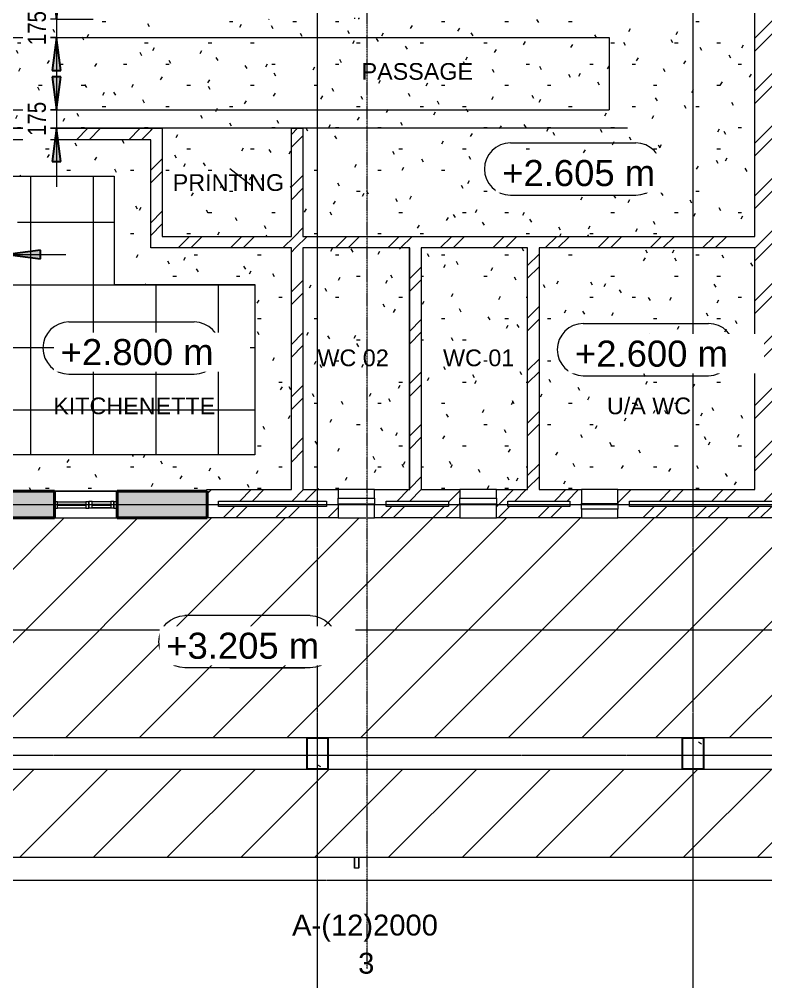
# Model space of a CAD drawing. Header units: millimetres. Extents: x 2814 to 112404, y -27229 to 26301.
# Drawn here: x 48719 to 55875, y -12248 to -3025 of the extents above; entities that cross this region are included whole.
import ezdxf

# ---------------------------------------------------------------- set-up
doc = ezdxf.new("R2010")
doc.units = ezdxf.units.MM
for name, pattern in [('1000 Dashed', [2, 1, -1]), ('Dash', [6.35, 3.175, -3.175]), ('Grid Line', [22.225, 12.7, -3.175, 3.175, -3.175])]:
    doc.linetypes.add(name, pattern=pattern)
for name, color, linetype, lineweight in [('A-ANNO-DIMS', 211, 'Continuous', 5), ('A-ANNO-DIMS-100', 211, 'Continuous', 5), ('A-AREA-IDEN', 2, 'Continuous', 5), ('A-CLNG', 13, 'Continuous', 9), ('A-CLNG-PATT', 13, 'Continuous', 9), ('A-GLAZ', 151, 'Continuous', 5), ('A-GLAZ-HDLN', 1, 'Dash', 9), ('A-WALL', 113, 'Continuous', 9), ('A-WALL-PATT', 111, 'Continuous', 9), ('G-ANNO-DIMS', 111, 'Continuous', 5), ('G-ANNO-SYMB', 111, 'Continuous', 5), ('G-ANNO-TEXT', 231, 'Continuous', 5), ('I-WALL', 2, 'Continuous', 9), ('S-BEAM', 12, 'Continuous', 5), ('S-COLS', 52, 'Continuous', 5), ('S-GRID', 1, 'Continuous', 5)]:
    doc.layers.add(name, color=color, linetype=linetype, lineweight=lineweight)
doc.styles.add('Arial_3', font='arial.ttf', dxfattribs={"width": 0.9, "height": 150})
doc.styles.add('Arial_4', font='arial.ttf', dxfattribs={"height": 200})
doc.styles.add('Arial_5', font='arial.ttf', dxfattribs={"height": 250})
doc.styles.add('Arial_6', font='arial.ttf', dxfattribs={"height": 160})
doc.styles.add('Arial_8', font='arial.ttf', dxfattribs={"width": 0.8, "height": 175})
doc.dimstyles.new('SVA_Arc_Length-1_8mm_BLUE_Arrow', dxfattribs={"dimscale": 304.8, "dimtxt": 178.545395, "dimasz": 1.041667, "dimexe": 0.656168, "dimexo": 0.0625, "dimgap": 0.164042, "dimtad": 1, "dimdec": 0, "dimrnd": 5, "dimzin": 0, "dimdsep": 46, "dimtxsty": 'Arial_8', "dimsah": 1, "dimcen": 0.09, "dimdle": 0.459318, "dimazin": 0, "dimtfac": 1, "dimtdec": 4, "dimtix": 1, "dimtmove": 0, "dimatfit": 3, "dimfxl": 1.148294, "dimfxlon": 1, "dimtvp": 1, "dimtfill": 1, "dimtolj": 1, "dimtzin": 0, "dimarcsym": 2})
pattern_1 = [(45, (60486, 0), (-251.447, 251.447), []), (45, (60486, 381), (-251.447, 251.447), [])]
pattern_2 = [(0, (60485.99, 0), (812.8, 203.2), [33.528, -576.072, 33.528, -576.072, -3251.2]), (0, (60485.99, 0), (812.8, 203.2), [-1219.2, 33.528, -1185.672, 33.528, -576.072, -1422.4]), (0, (60485.99, 0), (812.8, 203.2), [-3048, 33.528, -372.872, 33.528, -982.472]), (120, (60790.79, 101.6), (-582.3764, 602.3054), [33.528, -576.072, 33.528, -576.072, -3251.2]), (120, (60790.79, 101.6), (-582.3764, 602.3054), [-1219.2, 33.528, -1185.672, 33.528, -576.072, -1422.4]), (120, (60790.79, 101.6), (-582.3764, 602.3054), [-3048, 33.528, -372.872, 33.528, -982.472]), (240, (60892.39, 508), (-230.4236, -805.5054), [33.528, -576.072, 33.528, -576.072, -3251.2]), (240, (60892.39, 508), (-230.4236, -805.5054), [-1219.2, 33.528, -1185.672, 33.528, -576.072, -1422.4]), (240, (60892.39, 508), (-230.4236, -805.5054), [-3048, 33.528, -372.872, 33.528, -982.472])]

# ---------------------------------------------------------------- blocks, each defined once
blk = doc.blocks.new('M_Concrete-Rectangular-Column - 200 x 300m-V7-CEILING - GROUND STOREY PLAN')
at = {"layer": 'S-COLS'}
h = blk.add_hatch(dxfattribs=at)
h.set_pattern_fill('FP_11', color=256, style=0, pattern_type=2)
h.set_pattern_definition([(230, (-8908.56, -10060.7), (-728.737, 63.756), [76.2, -838.2]), (175, (-8908.56, -10060.7), (140.97, -764.228), [60.96, -670.56]), (280.451, (-8969.3, -10055.36), (-587.77, -700.467), [64.76, -712.36]), (226.184, (-8908.6, -10263.9), (-1084.316, 168.17), [114.3, -1257.3]), (276.636, (-8998.9, -10249.9), (-949.61, -989.71), [97.14, -1068.54]), (171.184, (-8908.6, -10263.9), (-949.62, -989.7), [91.44, -1005.84]), (201, (-9010.16, -10213.1), (-606.458, 409.06), [76.2, -838.2]), (146, (-9010.16, -10213.1), (-247.21, -736.753), [60.96, -670.56]), (251.451, (-9060.7, -10179), (-853.67, -327.685), [64.76, -712.36]), (217.5, (-8908.56, -10060.67), (-12.3547, -338.22), [33.528, -628.904, 33.528, -1320.292]), (217.5, (-8908.56, -10060.67), (-12.3547, -338.22), [-695.96, -647.192, 33.528, -639.572]), (187.5, (-8908.56, -10060.67), (-267.279, -400.722), [33.528, -354.584, 33.528, -870.204]), (187.5, (-8908.56, -10060.67), (-267.279, -400.722), [-421.64, -613.664, 33.528, -223.012]), (147.5, (-8682, -10060.67), (-542.3633, 22.9153), [33.528, -220.472, 33.528, -1810.512]), (147.5, (-8682, -10060.67), (-542.3633, 22.9153), [-287.528, -758.952, 33.528, -1018.032]), (137.5, (-8580.4, -10060.67), (-592.517, -101.707), [33.528, -296.672, 33.528, -1239.52]), (137.5, (-8580.4, -10060.67), (-592.517, -101.707), [-363.728, -492.76, 33.528, -713.232])])
h.paths.add_polyline_path([(-100, 150), (-100, -150), (100, -150), (100, 150)])
at = {"layer": 'S-COLS', "lineweight": 25}
for p, q in [((-100, 150), (100, 150)), ((-100, -150), (-100, 150)), ((100, 150), (100, -150)), ((100, -150), (-100, -150))]:
    blk.add_line(p, q, dxfattribs=at)
blk = doc.blocks.new('M_Concrete-Rectangular-Column - 200 x 300m-V8-CEILING - GROUND STOREY PLAN')
at = {"layer": 'S-COLS'}
h = blk.add_hatch(dxfattribs=at)
h.set_pattern_fill('FP_12', color=256, style=0, pattern_type=2)
h.set_pattern_definition([(230, (-5308.56, -10060.7), (-728.737, 63.756), [76.2, -838.2]), (175, (-5308.56, -10060.7), (140.97, -764.23), [60.96, -670.56]), (280.451, (-5369.3, -10055.36), (-587.77, -700.467), [64.76, -712.36]), (226.184, (-5308.6, -10263.9), (-1084.316, 168.17), [114.3, -1257.3]), (276.636, (-5398.9, -10249.9), (-949.61, -989.71), [97.14, -1068.54]), (171.184, (-5308.6, -10263.9), (-949.62, -989.7), [91.44, -1005.84]), (201, (-5410.16, -10213.1), (-606.458, 409.06), [76.2, -838.2]), (146, (-5410.16, -10213.1), (-247.21, -736.753), [60.96, -670.56]), (251.451, (-5460.7, -10179), (-853.67, -327.685), [64.76, -712.36]), (217.5, (-5308.56, -10060.67), (-12.3547, -338.22), [33.528, -628.904, 33.528, -1320.292]), (217.5, (-5308.56, -10060.67), (-12.3547, -338.22), [-695.96, -647.192, 33.528, -639.572]), (187.5, (-5308.56, -10060.67), (-267.279, -400.722), [33.528, -354.584, 33.528, -870.204]), (187.5, (-5308.56, -10060.67), (-267.279, -400.722), [-421.64, -613.664, 33.528, -223.012]), (147.5, (-5082, -10060.67), (-542.3633, 22.9153), [33.528, -220.472, 33.528, -1810.512]), (147.5, (-5082, -10060.67), (-542.3633, 22.9153), [-287.528, -758.952, 33.528, -1018.032]), (137.5, (-4980.4, -10060.67), (-592.517, -101.707), [33.528, -296.672, 33.528, -1239.52]), (137.5, (-4980.4, -10060.67), (-592.517, -101.707), [-363.728, -492.76, 33.528, -713.232])])
h.paths.add_polyline_path([(-100, 150), (-100, -150), (100, -150), (100, 150)])
at = {"layer": 'S-COLS', "lineweight": 25}
for p, q in [((-100, 150), (100, 150)), ((-100, -150), (-100, 150)), ((100, 150), (100, -150)), ((100, -150), (-100, -150))]:
    blk.add_line(p, q, dxfattribs=at)
blk = doc.blocks.new('Durowin 949 x 305 - NCS6 - 350x900-1481729-CEILING - GROUND STOREY PLAN')
at = {"layer": 'A-GLAZ'}
for p, q in [((-266.5, -3), (-266.5, 53)), ((-266.5, 53), (83.5, 53)), ((83.5, 53), (83.5, -3)), ((83.5, -3), (-266.5, -3))]:
    blk.add_line(p, q, dxfattribs=at)
blk = doc.blocks.new('Timber Truss - Timber Truss-1376232-CEILING - GROUND STOREY PLAN')
at = {"layer": 'S-BEAM', "linetype": 'Dash'}
for p, q in [((-1564.8, 0), (-1577, 0)), ((-1577, 0), (-1564.8, 0)), ((6570, 0), (6469, 0)), ((6469, 0), (6570, 0)), ((6570, 0), (6570, -40)), ((6570, 0), (6570, -40)), ((-1577, -40), (-1564.8, -40)), ((6469, -40), (6570, -40)), ((6570, -40), (6469, -40))]:
    blk.add_line(p, q, dxfattribs=at)
blk = doc.blocks.new('Ceilings 9 - Ceilings 2-1447905-CEILING - GROUND STOREY PLAN')
at = {"layer": 'A-CLNG-PATT'}
h = blk.add_hatch(dxfattribs=at)
h.set_pattern_fill('FP_22', color=252, style=0, pattern_type=2)
h.set_pattern_definition([(0, (0, 0), (812.8, 203.2), [33.528, -576.072, 33.528, -576.072, -3251.2]), (0, (0, 0), (812.8, 203.2), [-1219.2, 33.528, -1185.672, 33.528, -576.072, -1422.4]), (0, (0, 0), (812.8, 203.2), [-3048, 33.528, -372.872, 33.528, -982.472]), (120, (304.8, 101.6), (-582.3764, 602.3054), [33.528, -576.072, 33.528, -576.072, -3251.2]), (120, (304.8, 101.6), (-582.3764, 602.3054), [-1219.2, 33.528, -1185.672, 33.528, -576.072, -1422.4]), (120, (304.8, 101.6), (-582.3764, 602.3054), [-3048, 33.528, -372.872, 33.528, -982.472]), (240, (406.4, 508), (-230.4236, -805.5054), [33.528, -576.072, 33.528, -576.072, -3251.2]), (240, (406.4, 508), (-230.4236, -805.5054), [-1219.2, 33.528, -1185.672, 33.528, -576.072, -1422.4]), (240, (406.4, 508), (-230.4236, -805.5054), [-3048, 33.528, -372.872, 33.528, -982.472])])
h.paths.add_polyline_path([(-9968.6, -7548.5), (-9968.6, -7532.7), (-9158.3, -7532.7), (-9158.3, -5216.9), (-10506.8, -5216.9), (-10506.8, -4179.7), (-12230.6, -4179.7), (-12230.6, -7548.5), (-11407, -7548.5)])
h.paths.add_polyline_path([(-9508.3, -7198.5), (-11880.6, -7198.5), (-11880.6, -4529.7), (-10856.8, -4529.7), (-10856.8, -5566.9), (-9508.3, -5566.9), (-9508.3, -6004.3)])
at = {"layer": 'A-CLNG'}
for p, q in [((-10506.8, -5216.9), (-10506.8, -4179.7)), ((-11880.6, -7198.5), (-11880.6, -4529.7)), ((-11880.6, -4529.7), (-10856.8, -4529.7)), ((-10856.8, -4529.7), (-10856.8, -5566.9)), ((-9158.3, -5216.9), (-10506.8, -5216.9)), ((-9158.3, -7532.7), (-9158.3, -5216.9)), ((-10856.8, -5566.9), (-9508.3, -5566.9)), ((-9508.3, -5566.9), (-9508.3, -7198.5)), ((-9508.3, -7198.5), (-11880.6, -7198.5)), ((-12230.6, -7548.5), (-9968.6, -7548.5))]:
    blk.add_line(p, q, dxfattribs=at)
blk = doc.blocks.new('W-02 900x1660 - 600-1481378-CEILING - GROUND STOREY PLAN')
at = {"layer": 'A-GLAZ'}
for p, q in [((775, 27), (775, -33)), ((805, 27), (775, 27)), ((805, -33), (805, 27)), ((805, 27), (1075, 27)), ((805, 0), (805, -6)), ((1075, 0), (805, 0)), ((1075, 27), (1075, -33)), ((1105, 27), (1075, 27)), ((1075, -6), (1075, 0)), ((1105, 30), (1105, -30)), ((1135, 30), (1105, 30)), ((1105, -33), (1105, 27)), ((1135, -30), (1135, 30)), ((1135, 30), (1315, 30)), ((1135, 0), (1135, -6)), ((1315, 0), (1135, 0)), ((1315, 30), (1315, -30)), ((1345, 30), (1315, 30)), ((1315, -6), (1315, 0)), ((1345, -30), (1345, 30)), ((1345, 27), (1345, -33)), ((1375, 27), (1345, 27)), ((1375, -33), (1375, 27)), ((775, -33), (805, -33)), ((805, -6), (1075, -6)), ((1075, -33), (805, -33)), ((1075, -33), (1105, -33)), ((1105, -30), (1135, -30)), ((1345, -33), (1105, -33)), ((1135, -6), (1315, -6)), ((1315, -30), (1135, -30)), ((1315, -30), (1345, -30)), ((1345, -33), (1375, -33))]:
    blk.add_line(p, q, dxfattribs=at)
at = {"layer": 'A-GLAZ-HDLN'}
for p, q in [((1105, 127), (1345, 127)), ((1345, 127), (1330, 127)), ((1135, -30), (1345, -30))]:
    blk.add_line(p, q, dxfattribs=at)
blk = doc.blocks.new('Durowin 949 x 305 - NCS6 - 350x900-1481763-CEILING - GROUND STOREY PLAN')
at = {"layer": 'A-GLAZ'}
for p, q in [((-266.5, -53), (-266.5, 3)), ((-266.5, 3), (83.5, 3)), ((83.5, 3), (83.5, -53)), ((83.5, -53), (-266.5, -53))]:
    blk.add_line(p, q, dxfattribs=at)
blk = doc.blocks.new('Spot Elevations - SVA_Spot Elevation - plan FFL-52297-CEILING - GROUND STOREY PLAN')
at = {"layer": 'G-ANNO-DIMS'}
for p, q in [((-0.5, 5), (11.5, 5)), ((-0.5, 0), (11.5, 0))]:
    blk.add_line(p, q, dxfattribs=at)
for centre, start, end in [((-0.5, 2.5), 90, 270), ((11.5, 2.5), 270, 90)]:
    blk.add_arc(centre, 2.5, start, end, dxfattribs=at)
blk = doc.blocks.new('DIMBLOCK27-CEILING - GROUND STOREY PLAN')
at = {"layer": 'A-ANNO-DIMS-100', "lineweight": 25}
for points in [[(48255.4, -5278.9), (47937.9, -5237.1), (47937.9, -5320.7)], [(48605.4, -5278.9), (48922.9, -5320.7), (48922.9, -5237.1)]]:
    blk.add_hatch(color=256, dxfattribs=at).paths.add_polyline_path(points)
at = {"layer": 'A-ANNO-DIMS-100'}
for p, q in [((48255.4, -5278.9), (48255.4, -4928.9)), ((48605.4, -5278.9), (48605.4, -4928.9)), ((47695.2, -5278.9), (49165.7, -5278.9)), ((48255.4, -5278.9), (48255.4, -5478.9)), ((48605.4, -5278.9), (48605.4, -5478.9))]:
    blk.add_line(p, q, dxfattribs=at)
at = {"layer": 'A-ANNO-DIMS-100', "lineweight": 25}
for p, q in [((48255.4, -5278.9), (47937.9, -5237.1)), ((47937.9, -5237.1), (47937.9, -5320.7)), ((48922.9, -5237.1), (48605.4, -5278.9)), ((48922.9, -5320.7), (48922.9, -5237.1)), ((47937.9, -5320.7), (48255.4, -5278.9)), ((48605.4, -5278.9), (48922.9, -5320.7))]:
    blk.add_line(p, q, dxfattribs=at)
at = {"layer": 'A-ANNO-DIMS-100', "color": 0, "insert": (48269.7, -5001.7), "char_height": 175, "width": 385.658, "attachment_point": 1, "line_spacing_factor": 0.941778, "style": 'Arial_8', "bg_fill": 3, "box_fill_scale": 1.25, "bg_fill_color": 256, "bg_fill_true_color": 13158600, "bg_fill_transparency": 0}
blk.add_mtext('350', dxfattribs=at)
blk = doc.blocks.new('DIMBLOCK28-CEILING - GROUND STOREY PLAN')
at = {"layer": 'A-ANNO-DIMS-100', "lineweight": 25}
for points in [[(49076.3, -3894.5), (49118.1, -3577), (49034.5, -3577)], [(49076.3, -4069.5), (49034.5, -4387), (49118.1, -4387)]]:
    blk.add_hatch(color=256, dxfattribs=at).paths.add_polyline_path(points)
at = {"layer": 'A-ANNO-DIMS-100'}
for p, q in [((49076.3, -3334.2), (49076.3, -4629.7)), ((49076.3, -3894.5), (48876.3, -3894.5)), ((49076.3, -3894.5), (49426.3, -3894.5)), ((49076.3, -4069.5), (48876.3, -4069.5)), ((49076.3, -4069.5), (49426.3, -4069.5))]:
    blk.add_line(p, q, dxfattribs=at)
at = {"layer": 'A-ANNO-DIMS-100', "lineweight": 25}
for p, q in [((49118.1, -3577), (49034.5, -3577)), ((49034.5, -3577), (49076.3, -3894.5)), ((49076.3, -3894.5), (49118.1, -3577)), ((49076.3, -4069.5), (49034.5, -4387)), ((49118.1, -4387), (49076.3, -4069.5)), ((49034.5, -4387), (49118.1, -4387))]:
    blk.add_line(p, q, dxfattribs=at)
at = {"layer": 'A-ANNO-DIMS-100', "color": 0, "insert": (48799.1, -4142.6), "char_height": 175, "width": 385.658, "attachment_point": 1, "rotation": 90, "line_spacing_factor": 0.941778, "style": 'Arial_8', "bg_fill": 3, "box_fill_scale": 1.25, "bg_fill_color": 256, "bg_fill_true_color": 13158600, "bg_fill_transparency": 0}
blk.add_mtext('175', dxfattribs=at)
blk = doc.blocks.new('DIMBLOCK29-CEILING - GROUND STOREY PLAN')
at = {"layer": 'A-ANNO-DIMS-100', "lineweight": 25}
for points in [[(49076.3, -3024.9), (49118.1, -2707.4), (49034.5, -2707.4)], [(49076.3, -3199.9), (49034.5, -3517.4), (49118.1, -3517.4)]]:
    blk.add_hatch(color=256, dxfattribs=at).paths.add_polyline_path(points)
at = {"layer": 'A-ANNO-DIMS-100'}
for p, q in [((49076.3, -2464.6), (49076.3, -3760.1)), ((49076.3, -3024.9), (48876.3, -3024.9)), ((49076.3, -3024.9), (49426.3, -3024.9)), ((49076.3, -3199.9), (48876.3, -3199.9)), ((49076.3, -3199.9), (49426.3, -3199.9))]:
    blk.add_line(p, q, dxfattribs=at)
at = {"layer": 'A-ANNO-DIMS-100', "lineweight": 25}
for p, q in [((49118.1, -2707.4), (49034.5, -2707.4)), ((49034.5, -2707.4), (49076.3, -3024.9)), ((49076.3, -3024.9), (49118.1, -2707.4)), ((49076.3, -3199.9), (49034.5, -3517.4)), ((49118.1, -3517.4), (49076.3, -3199.9)), ((49034.5, -3517.4), (49118.1, -3517.4))]:
    blk.add_line(p, q, dxfattribs=at)
at = {"layer": 'A-ANNO-DIMS-100', "color": 0, "insert": (48799.1, -3273.1), "char_height": 175, "width": 385.658, "attachment_point": 1, "rotation": 90, "line_spacing_factor": 0.941778, "style": 'Arial_8', "bg_fill": 3, "box_fill_scale": 1.25, "bg_fill_color": 256, "bg_fill_true_color": 13158600, "bg_fill_transparency": 0}
blk.add_mtext('175', dxfattribs=at)

msp = doc.modelspace()

# ---------------------------------------------------------------- hatches: boundary and pattern name
at = {"layer": 'A-CLNG-PATT'}
h = msp.add_hatch(dxfattribs=at)
h.set_pattern_fill('FP_3', color=256, style=0, pattern_type=2)
h.set_pattern_definition([(45, (60486, 0), (-353.5534, 353.5534), [])])
h.paths.add_polyline_path([(44790.4, -23033.8), (44790.4, -11058.7), (47939.9, -11058.7), (47939.9, -10259.8), (48014.9, -10259.8), (48014.9, -11058.7), (58739.9, -11058.7), (58739.9, -10285.7), (58814.9, -10285.7), (58814.9, -11058.7), (60960.4, -11058.7), (60960.4, -6077.3), (60112.4, -6077.3), (60112.4, -10210.7), (43962.4, -10210.7), (43962.4, -13525.7), (44214.4, -13525.7), (44214.4, -13825.7), (43962.4, -13825.7), (43962.4, -18319.7), (44214.4, -18319.7), (44214.4, -18619.7), (43962.4, -18619.7), (43962.4, -22210.7), (30225.4, -22210.7), (30225.4, 1031.3), (58747.4, 1031.3), (58747.4, 1859.3), (48014.9, 1859.3), (48014.9, 1090.1), (47939.9, 1090.1), (47939.9, 1859.3), (38414.9, 1859.3), (38414.9, 1105.1), (38339.9, 1105.1), (38339.9, 1859.3), (29377.4, 1859.3), (29377.4, -1265.5), (30175.4, -1265.5), (30175.4, -1340.5), (29377.4, -1340.5), (29377.4, -7635.5), (30175.4, -7635.5), (30175.4, -7710.5), (29377.4, -7710.5), (29377.4, -7729.7), (30205.4, -7729.7), (30205.4, -7802.7), (29377.4, -7802.7), (29377.4, -20829.5), (30175.4, -20829.5), (30175.4, -20904.5), (29377.4, -20904.5), (29377.4, -23033.8), (33312.4, -23033.8), (33312.4, -22259.8), (33387.4, -22259.8), (33387.4, -23033.8), (43123.9, -23033.8), (43123.9, -22259.8), (43198.9, -22259.8), (43198.9, -23033.8)])
h.paths.add_polyline_path([(32511.4, -21910.7), (32511.4, -18625.7), (32259.4, -18625.7), (32259.4, -18325.7), (32511.4, -18325.7), (32511.4, -13825.7), (32239.4, -13825.7), (32239.4, -13525.7), (32511.4, -13525.7), (32511.4, -11425.7), (32259.4, -11425.7), (32259.4, -11125.7), (32511.4, -11125.7), (32511.4, -7825.7), (30525.4, -7825.7), (30525.4, -21910.7), (32220.9, -21910.7)])
h.paths.add_polyline_path([(53293.6, -9910.7), (59812.4, -9910.7), (59812.4, -7802.7), (43962.4, -7802.7), (43962.4, -9910.7), (51677.4, -9910.7)])
h.paths.add_polyline_path([(60189.7, -5943.3), (60960.4, -5943.3), (60960.4, -5938.8), (60950.9, -5937.9), (60949.7, -5937.9), (60946.4, -5939.8), (60936.8, -5939.8), (60940.3, -5929.2), (60950.9, -5924.8), (60960.4, -5924.8), (60960.4, 1859.3), (58822.4, 1859.3), (58822.4, 1031.3), (60112.4, 1031.3), (60112.4, -5943.3), (60142.2, -5943.3)])
h.paths.add_polyline_path([(38192.7, -1184.7), (38233.4, -1184.7), (38233.4, 731.3), (30525.4, 731.3), (30525.4, -1184.7), (36435.4, -1184.7)])
h = msp.add_hatch(dxfattribs=at)
h.set_pattern_fill('FP_22', color=252, style=0, pattern_type=2)
h.set_pattern_definition(pattern_2)
h.paths.add_polyline_path([(55769.9, -5106.7), (55769.9, -2057.7), (54547.9, -2057.7), (54547.7, -4069.5), (50089.4, -4069.7), (50089.4, -5106.7), (51327.9, -5106.7), (51327.9, -4069.7), (51437.9, -4069.7), (51437.9, -5106.7), (53701.9, -5106.7)])
h = msp.add_hatch(dxfattribs=at)
h.set_pattern_fill('FP_23', color=252, style=0, pattern_type=2)
h.set_pattern_definition(pattern_2)
h.paths.add_polyline_path([(44074.3, -4069.5), (54547.7, -4069.5), (54547.7, -3024.9), (39037.1, -3024.9), (39037.1, -4069.5), (43810.9, -4069.5)])
h.paths.add_polyline_path([(53293.6, -3894.5), (39212.1, -3894.5), (39212.1, -3199.9), (54372.7, -3199.9), (54372.7, -3894.5)])
h = msp.add_hatch(dxfattribs=at)
h.set_pattern_fill('FP_22', color=256, style=0, pattern_type=2)
h.set_pattern_definition(pattern_2)
h.paths.add_polyline_path([(39212.1, -3894.5), (54372.7, -3894.5), (54372.7, -3199.9), (39212.1, -3199.9)])
h = msp.add_hatch(dxfattribs=at)
h.set_pattern_fill('FP_31', color=256, style=0, pattern_type=2)
h.set_pattern_definition([(180, (50029.2, -5569.7), (7e-14, 600), []), (90, (50029.2, -5569.7), (600, -4e-14), [])])
h.paths.add_polyline_path([(50977.7, -7198.5), (50977.7, -5566.9), (49629.2, -5566.9), (49629.2, -4529.7), (48605.4, -4529.7), (48605.4, -7198.5), (49079, -7198.5)])
h = msp.add_hatch(dxfattribs=at)
h.set_pattern_fill('FP_22', color=256, style=0, pattern_type=2)
h.set_pattern_definition(pattern_2)
h.paths.add_polyline_path([(51774.9, -7532.7), (52457.9, -7532.7), (52457.9, -5216.7), (51437.9, -5216.7), (51437.9, -7532.7), (51713.1, -7532.7)])
h = msp.add_hatch(dxfattribs=at)
h.set_pattern_fill('FP_22', color=256, style=0, pattern_type=2)
h.set_pattern_definition(pattern_2)
h.paths.add_polyline_path([(53293.6, -7532.7), (53591.9, -7532.7), (53591.9, -5216.7), (52571.9, -5216.7), (52571.9, -7532.7), (53291.9, -7532.7)])
h = msp.add_hatch(dxfattribs=at)
h.set_pattern_fill('FP_22', color=256, style=0, pattern_type=2)
h.set_pattern_definition(pattern_2)
h.paths.add_polyline_path([(55400.8, -7532.7), (55769.9, -7532.7), (55769.9, -5216.7), (53701.9, -5216.7), (53701.9, -7532.7), (55050.9, -7532.7)])
at = {"layer": 'A-WALL-PATT', "lineweight": 5}
h = msp.add_hatch(dxfattribs=at)
h.set_pattern_fill('FP_4', color=256, style=0, pattern_type=2)
h.set_pattern_definition(pattern_1)
h.paths.add_polyline_path([(55999.9, -7532.7), (55999.9, -2057.7), (55769.9, -2057.7), (55769.9, -7532.7)])
h = msp.add_hatch(dxfattribs=at)
h.set_pattern_fill('FP_4', color=256, style=0, pattern_type=2)
h.set_pattern_definition(pattern_1)
h.paths.add_polyline_path([(49979.4, -4179.7), (49979.4, -4069.7), (48255.4, -4069.7), (48255.4, -4179.7), (49079, -4179.7)])
h = msp.add_hatch(dxfattribs=at)
h.set_pattern_fill('FP_4', color=256, style=0, pattern_type=2)
h.set_pattern_definition(pattern_1)
h.paths.add_polyline_path([(49979.4, -5106.7), (50089.4, -5106.7), (50089.4, -4069.7), (49979.4, -4069.7), (49979.4, -4191.4)])
h = msp.add_hatch(dxfattribs=at)
h.set_pattern_fill('FP_4', color=256, style=0, pattern_type=2)
h.set_pattern_definition(pattern_1)
h.paths.add_polyline_path([(51437.9, -5106.7), (51437.9, -4069.7), (51327.9, -4069.7), (51327.9, -5106.7)])
h = msp.add_hatch(dxfattribs=at)
h.set_pattern_fill('FP_4', color=256, style=0, pattern_type=2)
h.set_pattern_definition(pattern_1)
h.paths.add_polyline_path([(55769.9, -5216.7), (55769.9, -5106.7), (49979.4, -5106.7), (49979.4, -5216.7), (53701.9, -5216.7)])
h = msp.add_hatch(dxfattribs=at)
h.set_pattern_fill('FP_4', color=256, style=0, pattern_type=2)
h.set_pattern_definition(pattern_1)
h.paths.add_polyline_path([(51437.9, -7532.7), (51437.9, -5216.7), (51327.9, -5216.7), (51327.9, -7532.7)])
h = msp.add_hatch(dxfattribs=at)
h.set_pattern_fill('FP_4', color=256, style=0, pattern_type=2)
h.set_pattern_definition(pattern_1)
h.paths.add_polyline_path([(52571.9, -7532.7), (52571.9, -5216.7), (52461.9, -5216.7), (52461.9, -7532.7)])
h = msp.add_hatch(dxfattribs=at)
h.set_pattern_fill('FP_4', color=256, style=0, pattern_type=2)
h.set_pattern_definition(pattern_1)
h.paths.add_polyline_path([(53701.9, -7532.7), (53701.9, -5216.7), (53591.9, -5216.7), (53591.9, -7532.7)])
at = {"layer": 'A-WALL-PATT'}
h = msp.add_hatch(color=9, dxfattribs=at)
h.paths.add_polyline_path([(50518.4, -7802.7), (50518.4, -7548.7), (49656.6, -7548.7), (49656.6, -7802.7)])
h.paths.add_polyline_path([(49056.6, -7802.7), (49056.6, -7548.7), (47621.6, -7548.7), (47621.6, -7802.7)])
h.paths.add_polyline_path([(46971.8, -7802.7), (47021.6, -7802.7), (47021.6, -7548.7), (45590.9, -7548.7), (45590.9, -7802.7)])
h.paths.add_polyline_path([(44990.9, -7802.7), (44990.9, -7548.7), (43962.4, -7548.7), (43962.4, -7802.7), (44864.5, -7802.7)])
at = {"layer": 'A-WALL-PATT', "lineweight": 5}
h = msp.add_hatch(dxfattribs=at)
h.set_pattern_fill('FP_4', color=256, style=0, pattern_type=2)
h.set_pattern_definition(pattern_1)
h.paths.add_polyline_path([(54106.9, -7667.7), (54106.9, -7532.7), (53291.9, -7532.7), (53291.9, -7667.7), (53401.9, -7667.7), (53401.9, -7642.7), (53996.9, -7642.7), (53996.9, -7667.7)])
h.paths.add_polyline_path([(54566.9, -7667.7), (54566.9, -7642.7), (59842.4, -7642.7), (59842.4, -7532.7), (54456.9, -7532.7), (54456.9, -7667.7)])
h.paths.add_polyline_path([(52831.9, -7667.7), (52941.9, -7667.7), (52941.9, -7532.7), (52124.9, -7532.7), (52124.9, -7667.7), (52234.9, -7667.7), (52234.9, -7642.7), (52831.9, -7642.7)])
h.paths.add_polyline_path([(51664.9, -7667.7), (51774.9, -7667.7), (51774.9, -7532.7), (50517.4, -7532.7), (50517.4, -7642.7), (51664.9, -7642.7)])
h = msp.add_hatch(dxfattribs=at)
h.set_pattern_fill('FP_4', color=256, style=0, pattern_type=2)
h.set_pattern_definition(pattern_1)
h.paths.add_polyline_path([(60002.4, -7802.7), (60002.4, -7692.7), (54566.9, -7692.7), (54566.9, -7667.7), (54456.9, -7667.7), (54456.9, -7802.7), (59842.4, -7802.7)])
h.paths.add_polyline_path([(54106.9, -7802.7), (54106.9, -7667.7), (53996.9, -7667.7), (53996.9, -7692.7), (53401.9, -7692.7), (53401.9, -7667.7), (53291.9, -7667.7), (53291.9, -7802.7), (53293.6, -7802.7)])
h.paths.add_polyline_path([(52941.9, -7802.7), (52941.9, -7667.7), (52831.9, -7667.7), (52831.9, -7692.7), (52234.9, -7692.7), (52234.9, -7667.7), (52124.9, -7667.7), (52124.9, -7802.7), (52239.9, -7802.7)])
h.paths.add_polyline_path([(51774.9, -7802.7), (51774.9, -7667.7), (51664.9, -7667.7), (51664.9, -7692.7), (50627.4, -7692.7), (50627.4, -7642.7), (50517.4, -7642.7), (50517.4, -7802.7), (51713.1, -7802.7)])

# ---------------------------------------------------------------- linework, layer by layer
at = {"layer": 'A-AREA-IDEN'}
msp.add_line((50938.8, -4615.7), (50735.8, -4458.2), dxfattribs=at)
at = {"layer": 'A-CLNG'}
for p, q in [((39212.1, -3199.9), (54372.7, -3199.9)), ((54372.7, -3199.9), (54372.7, -3894.5)), ((39212.1, -3894.5), (54372.7, -3894.5)), ((54547.7, -4069.5), (44352.4, -4069.5)), ((52457.9, -5216.7), (52457.9, -7532.7)), ((58739.9, -11058.7), (48014.9, -11058.7))]:
    msp.add_line(p, q, dxfattribs=at)
at = {"layer": 'A-WALL', "lineweight": 18}
for p, q in [((55769.9, -5106.7), (55769.9, -2057.7)), ((48255.4, -4069.7), (50089.4, -4069.7)), ((50089.4, -4069.7), (50089.4, -5106.7)), ((51327.9, -5106.7), (51327.9, -4069.7)), ((51327.9, -4069.7), (51437.9, -4069.7)), ((51437.9, -4069.7), (51437.9, -5106.7)), ((49979.4, -4179.7), (48255.4, -4179.7)), ((49979.4, -5216.7), (49979.4, -4179.7)), ((50089.4, -5106.7), (51327.9, -5106.7)), ((51437.9, -5106.7), (55769.9, -5106.7)), ((51327.9, -5216.7), (49979.4, -5216.7)), ((51327.9, -7532.7), (51327.9, -5216.7)), ((52461.9, -5216.7), (51437.9, -5216.7)), ((51437.9, -5216.7), (51437.9, -7532.7)), ((52461.9, -7532.7), (52461.9, -5216.7)), ((53591.9, -5216.7), (52571.9, -5216.7)), ((52571.9, -5216.7), (52571.9, -7532.7)), ((53591.9, -7532.7), (53591.9, -5216.7)), ((55769.9, -5216.7), (53701.9, -5216.7)), ((53701.9, -5216.7), (53701.9, -7532.7)), ((55769.9, -7532.7), (55769.9, -5216.7)), ((50517.4, -7532.7), (51327.9, -7532.7)), ((50517.4, -7802.7), (50517.4, -7532.7)), ((51437.9, -7532.7), (51774.9, -7532.7)), ((51774.9, -7532.7), (51774.9, -7614.7)), ((52124.9, -7532.7), (52461.9, -7532.7)), ((52124.9, -7614.7), (52124.9, -7532.7)), ((52571.9, -7532.7), (52941.9, -7532.7)), ((52941.9, -7532.7), (52941.9, -7614.7)), ((53291.9, -7532.7), (53591.9, -7532.7)), ((53291.9, -7614.7), (53291.9, -7532.7)), ((53701.9, -7532.7), (54106.9, -7532.7)), ((54106.9, -7532.7), (54106.9, -7664.7)), ((54456.9, -7532.7), (55769.9, -7532.7)), ((54456.9, -7664.7), (54456.9, -7532.7)), ((51774.9, -7670.7), (51774.9, -7802.7)), ((52124.9, -7802.7), (52124.9, -7670.7)), ((52941.9, -7670.7), (52941.9, -7802.7)), ((53291.9, -7802.7), (53291.9, -7670.7)), ((54106.9, -7720.7), (54106.9, -7802.7)), ((54456.9, -7802.7), (54456.9, -7720.7)), ((51774.9, -7802.7), (50518.4, -7802.7)), ((52941.9, -7802.7), (52124.9, -7802.7)), ((54106.9, -7802.7), (53291.9, -7802.7)), ((60112.4, -7802.7), (54456.9, -7802.7))]:
    msp.add_line(p, q, dxfattribs=at)
at = {"layer": 'A-WALL'}
for p, q in [((52124.9, -7532.7), (51774.9, -7532.7)), ((53291.9, -7532.7), (52941.9, -7532.7)), ((54456.9, -7532.7), (54106.9, -7532.7)), ((50627.4, -7692.7), (50627.4, -7642.7)), ((50627.4, -7642.7), (51664.9, -7642.7)), ((51664.9, -7642.7), (51664.9, -7692.7)), ((52234.9, -7692.7), (52234.9, -7642.7)), ((52234.9, -7642.7), (52831.9, -7642.7)), ((52831.9, -7642.7), (52831.9, -7692.7)), ((53401.9, -7642.7), (53996.9, -7642.7)), ((53401.9, -7692.7), (53401.9, -7642.7)), ((53996.9, -7642.7), (53996.9, -7692.7)), ((54566.9, -7642.7), (59952.4, -7642.7)), ((54566.9, -7692.7), (54566.9, -7642.7)), ((51664.9, -7692.7), (50627.4, -7692.7)), ((52831.9, -7692.7), (52234.9, -7692.7)), ((53996.9, -7692.7), (53401.9, -7692.7)), ((60002.4, -7692.7), (54566.9, -7692.7)), ((51774.9, -7802.7), (52124.9, -7802.7)), ((52941.9, -7802.7), (53291.9, -7802.7)), ((54106.9, -7802.7), (54456.9, -7802.7))]:
    msp.add_line(p, q, dxfattribs=at)
at = {"layer": 'G-ANNO-DIMS'}
msp.add_line((50738, -9239.9), (51457.2, -9239.9), dxfattribs=at)
at = {"layer": 'G-ANNO-SYMB', "linetype": '1000 Dashed'}
msp.add_line((52053.8, -12123.8), (52053.8, 2955.1), dxfattribs=at)
at = {"layer": 'I-WALL', "color": 8, "lineweight": 40}
for p, q in [((48255.4, -7548.7), (49056.6, -7548.7)), ((49056.6, -7548.7), (49056.6, -7802.7)), ((49656.6, -7548.7), (50518.4, -7548.7)), ((49656.6, -7802.7), (49656.6, -7548.7)), ((50518.4, -7548.7), (50518.4, -7802.7)), ((49056.6, -7802.7), (47621.6, -7802.7)), ((50518.4, -7802.7), (49656.6, -7802.7))]:
    msp.add_line(p, q, dxfattribs=at)
at = {"layer": 'I-WALL', "color": 55}
for p, q in [((49656.6, -7548.7), (49056.6, -7548.7)), ((49056.6, -7802.7), (49656.6, -7802.7))]:
    msp.add_line(p, q, dxfattribs=at)
at = {"layer": 'I-WALL'}
for p, q in [((51477.4, -9910.7), (48077.4, -9910.7)), ((55077.4, -9910.7), (51677.4, -9910.7)), ((58677.4, -9910.7), (55277.4, -9910.7)), ((48077.4, -10210.7), (51477.4, -10210.7)), ((51677.4, -10210.7), (55077.4, -10210.7)), ((55277.4, -10210.7), (58677.4, -10210.7))]:
    msp.add_line(p, q, dxfattribs=at)
at = {"layer": 'S-GRID', "linetype": 'Grid Line'}
for p, q in [((51577.4, -26129), (51577.4, 3695.8)), ((55177.4, -26129), (55177.4, 3695.8)), ((25513, -7675.7), (64280.5, -7675.7)), ((25513, -8875.7), (64280.5, -8875.7)), ((25448.7, -10075.7), (64280.5, -10075.7)), ((25513, -11275.7), (64280.5, -11275.7))]:
    msp.add_line(p, q, dxfattribs=at)

# ---------------------------------------------------------------- block references
at = {"layer": 'A-CLNG'}
msp.add_blockref('Ceilings 9 - Ceilings 2-1447905-CEILING - GROUND STOREY PLAN', (60486, 0), dxfattribs=at)
at = {"layer": 'A-GLAZ'}
for name, p in [('W-02 900x1660 - 600-1481378-CEILING - GROUND STOREY PLAN', (48281.6, -7675.7)), ('Durowin 949 x 305 - NCS6 - 350x900-1481729-CEILING - GROUND STOREY PLAN', (52041.4, -7667.7)), ('Durowin 949 x 305 - NCS6 - 350x900-1481729-CEILING - GROUND STOREY PLAN', (53208.4, -7667.7)), ('Durowin 949 x 305 - NCS6 - 350x900-1481763-CEILING - GROUND STOREY PLAN', (54373.4, -7667.7))]:
    msp.add_blockref(name, p, dxfattribs=at)
at = {"layer": 'G-ANNO-DIMS', "xscale": 99.99999999999993, "yscale": 99.99999999999993, "zscale": 99.99999999999993}
for p in [(53477.6, -4710), (49245.2, -6425.8), (54175.5, -6440.6)]:
    msp.add_blockref('Spot Elevations - SVA_Spot Elevation - plan FFL-52297-CEILING - GROUND STOREY PLAN', p, dxfattribs=at)
at = {"layer": 'G-ANNO-DIMS', "extrusion": (0, 0, -1), "xscale": 99.99999999999993, "yscale": 99.99999999999993, "zscale": 99.99999999999993}
msp.add_blockref('Spot Elevations - SVA_Spot Elevation - plan FFL-52297-CEILING - GROUND STOREY PLAN', (-51457.2, -9239.9), dxfattribs=at)
at = {"layer": 'S-BEAM', "linetype": 'Dash', "rotation": 269.9999999999997}
msp.add_blockref('Timber Truss - Timber Truss-1376232-CEILING - GROUND STOREY PLAN', (51972.4, -4589.7), dxfattribs=at)
at = {"layer": 'S-COLS', "rotation": 180}
for name, p in [('M_Concrete-Rectangular-Column - 200 x 300m-V7-CEILING - GROUND STOREY PLAN', (51577.4, -10060.7)), ('M_Concrete-Rectangular-Column - 200 x 300m-V8-CEILING - GROUND STOREY PLAN', (55177.4, -10060.7))]:
    msp.add_blockref(name, p, dxfattribs=at)

# ---------------------------------------------------------------- texts
at = {"layer": 'A-AREA-IDEN', "char_height": 160, "attachment_point": 1, "style": 'Arial_6'}
for s, insert, width in [('PASSAGE', (52000.2, -3445), 1322.784), ('PRINTING', (50189.8, -4509.9), 1314.767), ('WC 02', (51577.3, -6189.6), 873.839), ('WC 01', (52781.1, -6189.6), 873.839), ('KITCHENETTE', (49044.7, -6649.8), 1916.033), ('U/A WC', (54352.3, -6649.8), 1034.177)]:
    msp.add_mtext(s, dxfattribs=dict(at, insert=insert, width=width))
at = {"layer": 'G-ANNO-SYMB', "char_height": 200, "attachment_point": 1, "style": 'Arial_4'}
for s, insert, width in [('A-(12)2000', (51334.1, -11605.4), 1723.628), ('3', (51967.4, -11970.7), 192.405)]:
    msp.add_mtext(s, dxfattribs=dict(at, insert=insert, width=width))

# ---------------------------------------------------------------- next in the draw order: texts
at = {"layer": 'G-ANNO-DIMS', "char_height": 250, "width": 1750.751, "attachment_point": 1, "line_spacing_factor": 0.941778, "style": 'Arial_5', "bg_fill": 3, "box_fill_scale": 1.25, "bg_fill_color": 256, "bg_fill_true_color": 13158600, "bg_fill_transparency": 0}
for s, insert in [('+2.605 m', (53348.1, -4373.6)), ('+2.800 m', (49115.7, -6089.5)), ('+2.600 m', (54046, -6104.3)), ('+3.205 m', (50127.8, -8903.6))]:
    msp.add_mtext(s, dxfattribs=dict(at, insert=insert))
at = {"layer": 'G-ANNO-TEXT', "color": 7, "insert": (48208.6, -10680.8), "char_height": 150, "width": 548.354, "attachment_point": 1, "style": 'Arial_3', "bg_fill": 3, "box_fill_scale": 1.25, "bg_fill_color": 256, "bg_fill_true_color": 13158600, "bg_fill_transparency": 0}
msp.add_mtext('RWP', dxfattribs=at)

# ---------------------------------------------------------------- next in the draw order: dimensions: what is measured, and where the dimension line sits
at = {"layer": 'A-ANNO-DIMS'}
dim = msp.add_linear_dim(base=(49076.3, -4069.5), p1=(49426.3, -3894.5), p2=(49426.3, -4069.5), angle=90, dimstyle='SVA_Arc_Length-1_8mm_BLUE_Arrow', override={"dimpost": '<>', "dimfxl": 175}, dxfattribs=at)
dim.commit()
dim.dimension.update_dxf_attribs({"geometry": 'DIMBLOCK28-CEILING - GROUND STOREY PLAN', "text_midpoint": (48936.9, -3982)})
dim = msp.add_linear_dim(base=(48605.4, -5278.9), p1=(48255.4, -4928.9), p2=(48605.4, -4928.9), dimstyle='SVA_Arc_Length-1_8mm_BLUE_Arrow', override={"dimpost": '<>', "dimfxl": 350}, dxfattribs=at)
dim.commit()
dim.dimension.update_dxf_attribs({"geometry": 'DIMBLOCK27-CEILING - GROUND STOREY PLAN', "text_midpoint": (48430.4, -5139.5)})

# ---------------------------------------------------------------- next in the draw order: dimensions: what is measured, and where the dimension line sits
dim = msp.add_linear_dim(base=(49076.3, -3199.9), p1=(49426.3, -3024.9), p2=(49426.3, -3199.9), angle=90, dimstyle='SVA_Arc_Length-1_8mm_BLUE_Arrow', override={"dimpost": '<>', "dimfxl": 175}, dxfattribs=at)
dim.commit()
dim.dimension.update_dxf_attribs({"geometry": 'DIMBLOCK29-CEILING - GROUND STOREY PLAN', "text_midpoint": (48936.9, -3112.4)})

doc.saveas('drawing.dxf')
